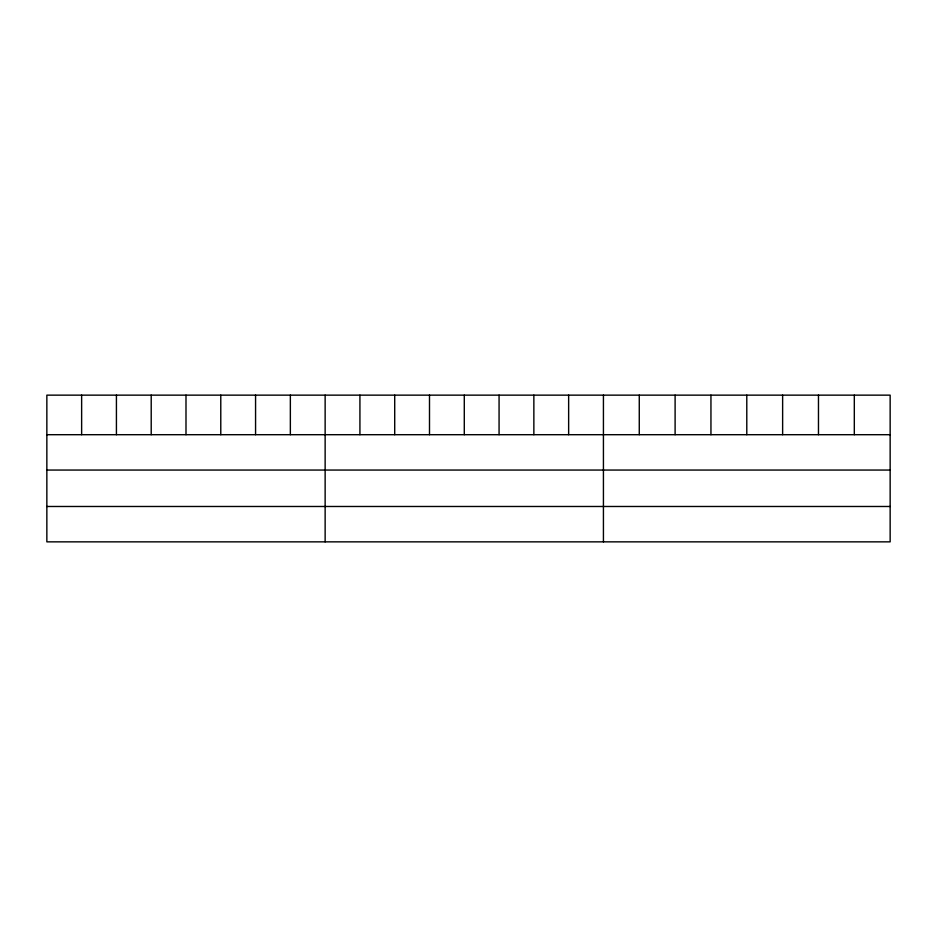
<?xml version="1.0" encoding="UTF-8"?>
<svg xmlns="http://www.w3.org/2000/svg" width="937" height="937" viewBox="0 0 937 937"><rect width="100%" height="100%" fill="white"/><g stroke="black" fill="none" stroke-linecap="round" stroke-linejoin="round"><path stroke-width="1.41" d="M890.15 470.058L890.15 395.145L46.85 395.145L46.85 541.855L890.15 541.855L890.15 470.058L46.85 470.058M46.85 434.698L890.15 434.698M46.85 506.484L890.15 506.484M854.31 395.145L854.31 434.698M818.469 395.145L818.469 434.698M782.629 395.145L782.629 434.698M746.789 395.145L746.789 434.698M710.949 395.145L710.949 434.698M675.108 395.145L675.108 434.698M639.268 395.145L639.268 434.698M603.428 395.145L603.428 541.855M568.642 395.145L568.642 434.698M533.856 395.145L533.856 434.698M499.07 395.145L499.07 434.698M464.283 395.145L464.283 434.698M429.497 395.145L429.497 434.698M394.711 395.145L394.711 434.698M359.925 395.145L359.925 434.698M325.139 395.145L325.139 541.855M290.353 395.145L290.353 434.698M255.567 395.145L255.567 434.698M220.781 395.145L220.781 434.698M185.994 395.145L185.994 434.698M151.208 395.145L151.208 434.698M116.422 395.145L116.422 434.698M81.636 395.145L81.636 434.698"/></g></svg>
